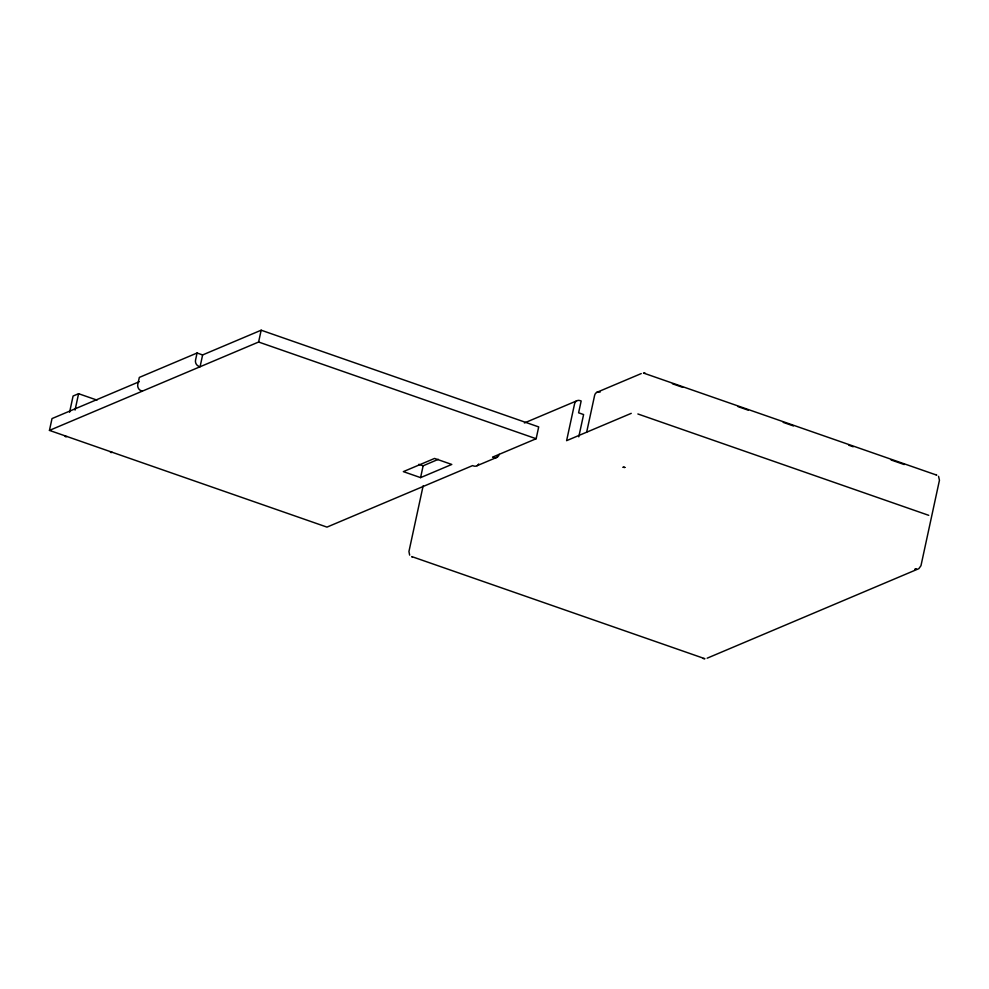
<?xml version="1.0" encoding="UTF-8"?>
<svg xmlns="http://www.w3.org/2000/svg" width="989" height="989" viewBox="0 0 989 989"><rect width="100%" height="100%" fill="white"/><g stroke="black" fill="none" stroke-linecap="round" stroke-linejoin="round"><path stroke-width="1.48" d="M478.713 463.977A5.056 4.463 67.1 0 1 473.669 465.992L472.557 465.609L326.976 527.112L49.45 430.4L52.009 418.582L139.251 381.717M69.589 412.24L73.087 396.02L78.588 393.696L96.984 400.1M75.053 410.076L78.588 393.696M202.621 354.94L197.071 353.011L195.538 360.095A5.056 4.463 67.1 0 0 198.962 366.375L200.075 366.758L202.621 354.94L261.17 330.202L538.696 426.914L536.149 438.733L492.596 457.128L493.709 457.524A5.056 4.463 67.1 0 0 499.173 454.347M49.45 430.4L258.611 342.021L261.17 330.202M420.585 477.625L451.775 464.447L434.554 458.439L403.351 471.629L420.585 477.625L423.131 465.819L438.325 459.316M423.131 485.859L408.939 551.528L409.656 555.126M578.775 436.841L583.597 414.552L578.602 412.809L581.161 400.99L580.048 400.607A5.056 4.463 67.1 0 0 574.584 403.784L566.61 440.661L631.242 413.353M586.662 432.193L594.636 395.316A5.056 4.463 67.1 0 1 600.088 392.139M197.071 353.011L139.325 377.415L137.792 384.498A5.056 4.463 67.1 0 0 141.204 390.766L142.317 391.162M66.844 436.458L66.3 436.693A5.056 1.867 -70.8 0 1 65.039 435.964M112.128 452.245L111.572 452.468A5.056 1.867 -70.8 0 1 110.323 451.75M524.393 422.958L576.612 400.891M596.651 392.423L641.243 373.582M477.106 465.695L497.146 457.227M707.147 658.192L918.83 568.675L920.969 565.708L939.451 480.246L938.549 476.339M645.211 373.212L643.493 373.051L936.756 475.14L936.064 474.572M412.326 557.215L411.745 556.572L704.897 658.723L703.179 658.563M672.446 383.769L682.645 387.329M738.041 406.627L748.253 410.188M783.239 422.377L793.438 425.938M848.834 445.235L853.21 446.768M891.101 459.972L904.23 464.546M637.88 413.971L928.733 515.331M258.611 342.021L536.149 438.733M418.829 464.311L423.131 465.819M916.407 569.244L915.097 569.169L916.407 569.244M624.85 467.414L623.132 467.253L624.85 467.414"/></g></svg>
